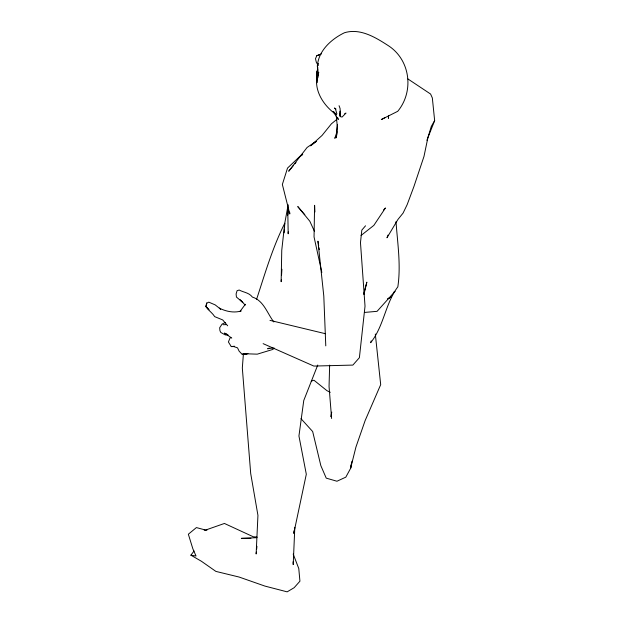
<?xml version="1.0" encoding="UTF-8"?>
<svg xmlns="http://www.w3.org/2000/svg" width="623" height="623" viewBox="0 0 623 623"><rect width="100%" height="100%" fill="white"/><g stroke="black" fill="none" stroke-linecap="round" stroke-linejoin="round"><path stroke-width="0.93" d="M287.67 204.593L288.192 233.796L288.208 231.873M340.228 116.618L340.197 111.167L339.792 114.912L340.228 116.618L342.097 117.046L345.991 113.082L344.698 113.729M329.645 365.125L329.053 386.478L331.607 418.485M316.749 80.39L316.975 72.517L317.816 67.51M388.487 115.504L388.394 118.347L388.627 115.605M317.317 78.662L317.38 77.042M294.811 527.299L293.207 564.594L293.122 561.736M281.269 279.782L281.152 281.697L281.76 250.267L284.758 223.275L288.138 204.85M281.565 274.992L281.923 269.245M284.166 232.854L284.399 229.023M284.516 227.107L284.758 223.275C272.555 247.487 264.985 273.668 256.621 299.227M288.153 207.7L287.631 215.208L288.13 209.406M336.319 135.892L334.824 138.345L336.973 131.702L336.389 137.691L337.261 125.971L336.272 115.862M336.389 137.691L337.347 124.74M243.359 354.573L242.324 367.983L250.703 473.542L257.938 515.369L256.139 553.995L256.341 552.064M256.645 549.175L256.949 546.285M317.372 78.981L316.943 82.734L316.772 80.865L318.532 72.533M317.59 77.112L317.909 74.301L317.753 75.064L318.812 72.377M294.087 530.671L293.776 533.389L306.306 474.235L298.939 435.975L303.767 400.496L317.746 365.023M316.975 78.654L317.535 74.301C313.167 89.93 323.68 106.035 336.303 114.593L333.881 111.844M351.427 463.668L350.578 468.41L345.82 477.148L336.965 481.236L326.234 478.137L320.837 465.638L312.668 431.537L300.964 418.64M352.003 461.222L350.578 468.41L355.943 447.041L365.101 420.665L380.692 384.656L375.311 334.014M363.957 294.399L366.846 282.157L363.723 293.924M330.657 416.686L331.771 412.099M318.104 63.678L317.419 66.202C318.174 50.93 331.397 39.008 344.472 32.739C360.055 28.019 375.202 37.193 387.825 45.347C410.308 59.458 414.381 91.114 397.739 111.307L381.307 119.554L384.983 117.63M371.199 340.882L370.654 342.705C383.947 326.148 385.224 303.619 397.84 286.837C400.908 266.114 397.832 245.08 396.205 224.35L395.901 221.788M318.041 63.499L317.294 65.843L318.431 73.942L316.772 80.865L317.94 77.19M388.02 235.066L386.984 237.784L397.965 219.413L403.073 213.105L407.169 204.624L413.976 186.37L423.99 156.428L427.954 137.333L431.318 126.368L434.652 120.613L432.339 97.943L430.586 94.034L407.909 78.95M426.895 140.268L434.652 120.613M316.803 55.704L320.144 54.427L316.803 55.704L315.487 58.741L316.328 62.222L318.228 65.594M340.571 113.425L339.792 114.912L340.384 113.651L340.057 108.425L339.06 105.7M239.956 311.492L245.369 304.273M293.192 554.057L298.783 568.573L299.928 581.197L294.142 587.707L287.156 591.85L264.939 586.095L239.084 577.038L215.885 571.4L201.393 561.253L190.887 555.171L194.057 551.012M293.573 165.344L288.698 171.232L307.084 147.48L315.908 141.429M294.796 163.872L296.011 162.401M301.501 155.781L302.716 154.309M365.537 225.791L361.815 230.128L360.476 242.627L365.023 306.173L359.393 357.688L352.867 365.086L313.836 366.067L263.124 343.647M274.128 348.023L272.882 349.417L257.26 354.16L242.83 353.677L247.954 353.568L242.324 354.573L239.107 351.123L237.511 347.844L233.789 346.583L231.25 346.575L228.415 341.996L230.136 337.697L230.962 337.868M383.449 210.091L385.435 207.989L373.847 225.378L361.044 235.478M302.334 154.045L287.507 168.101L282.359 184.463L289.796 213.977L289.656 212.069M336.622 119.561L331.428 123.806L322.068 135.425L310.581 145.829L316.375 141.429M393.417 292.452L395.005 291.369L377.071 311.329L364.471 312.435M387.864 298.822L391.158 296.976L387.833 298.791M246.015 354.066L247.565 353.529L242.324 354.573L246.591 353.802M269.362 348.008L267.61 348.779L273.076 347.93M319.389 54.723L321.491 53.827M225.401 322.426L222.084 324.092L219.662 327.76L219.95 330.72L220.768 332.441L225.261 334.917L228.15 334.964M311.227 381.136L313.945 380.225L326.935 390.668L330.299 392.311M241.249 310.986C233.921 313.143 226.009 311.531 219.327 308.105L220.667 309.281M234.489 346.224L231.25 346.575L234.489 346.489M256.894 537.657L241.335 538.358L250.929 538.311M223.081 324.708L226.165 324.614M204.196 530.181L206.961 530.165M257.026 537.073L253.273 536.769L224.436 523.46L205.606 530.056L196.401 527.58L188.348 534.223L192.857 548.808L196.043 556.02L190.887 555.171M269.961 320.362L325.51 333.733M226.795 334.029L224.475 333.079L231.764 338.063M336.007 109.064L334.512 107.997L335.509 109.08L336.903 113.947M220.628 309.195L215.2 304.896L208.775 302.147L206.688 303.175L206.182 306.773C208.503 310.628 212.388 312.839 214.701 316.64L222.707 319.926L227.668 325.798M245.228 305.06L240.166 299.85L242.838 302.482L236.436 297.054L236.101 294.001L237.083 290.7L239.17 290.03C243.601 292.405 249.145 292.623 252.393 297.085C263.747 300.621 267.205 313.361 273.824 321.974M304.811 214.709L297.763 206.563L309.818 221.235L314.483 231.374M333.048 111.494L338.328 119.476L337.666 117.654M321.834 272.438L314.047 236.919L314.599 205.317L314.919 211.968M318.68 245.859L317.94 241.14L323.796 296.042L325.782 345.874M318.976 247.744L319.272 249.636M206.688 303.175L206.182 306.773L208.978 309.795L205.777 306.532L206.688 303.175M317.683 69.519L316.975 72.517L317.052 78.716L316.601 73.53L317.683 69.519"/></g></svg>
